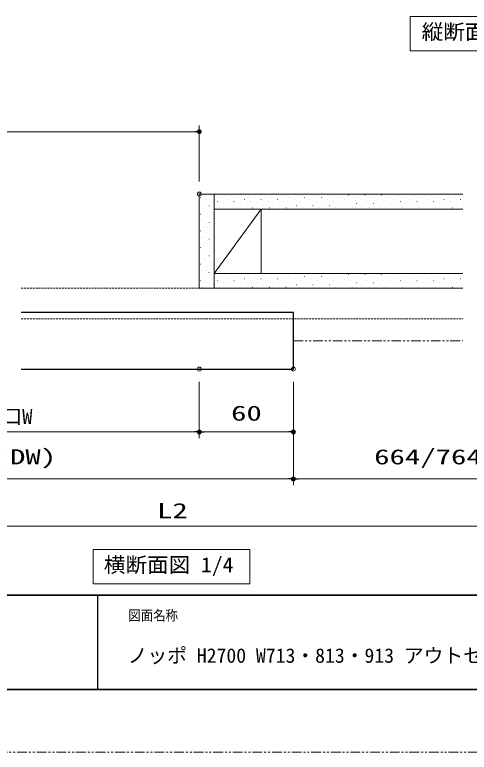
# Model space of a CAD drawing. Units: millimetres, scale not verified. Extents: x -1306 to 1306, y -607 to 607.
# Drawn here: x -945.8 to -656, y -594 to -124.1 of the extents above; entities that cross this region are included whole.
import ezdxf
from ezdxf.enums import TextEntityAlignment as Align

# ---------------------------------------------------------------- set-up
doc = ezdxf.new("R2010")
doc.units = ezdxf.units.MM
doc.header["$LTSCALE"] = 5
doc.header["$PDMODE"] = 32
doc.header["$PDSIZE"] = 2.5
doc.linetypes.add('USER1', pattern=[2.5, 1.25, -0.25, 0.25, -0.25, 0.25, -0.25])
doc.linetypes.add('USER2', pattern=[0.375, 0.25, -0.125])
for name, color, linetype, lineweight in [('0-1_線(黄)', 2, 'Continuous', 15), ('0-3_陰線', 4, 'USER1', 9), ('0-8_二点鎖線', 4, 'USER1', 9), ('0-B_点線(水)', 4, 'USER2', 9), ('0-D_線(白)', 7, 'Continuous', 30), ('1-1_寸法線', 3, 'Continuous', 13), ('1-2_ハッチング', 6, 'Continuous', 9), ('1-4_DEFPOINTS', 7, 'Continuous', 5), ('1-5_0', 3, 'Continuous', 25), ('1-7_図面枠', 7, 'Continuous', 35)]:
    doc.layers.add(name, color=color, linetype=linetype, lineweight=lineweight)
doc.styles.add('ＭＳ ゴシック', font='')
doc.styles.get('ＭＳ ゴシック').set_extended_font_data('MS Gothic')

# ---------------------------------------------------------------- blocks, each defined once
blk = doc.blocks.new('_DOT')
at = {"layer": '1-5_0'}
blk.add_line((-2.5, 0), (-5, 0), dxfattribs=at)
for points in [[(0, 0), (-2.5, 0), (-2.48, 0.313)], [(0, 0), (-2.48, -0.313), (-2.5, 0)], [(0, 0), (-2.48, 0.313), (-2.421, 0.622)], [(0, 0), (-2.421, -0.622), (-2.48, -0.313)], [(0, 0), (-2.421, 0.622), (-2.324, 0.92)], [(0, 0), (-2.324, -0.92), (-2.421, -0.622)], [(0, 0), (-2.324, 0.92), (-2.191, 1.204)], [(0, 0), (-2.191, -1.204), (-2.324, -0.92)], [(0, 0), (-2.191, 1.204), (-2.023, 1.469)], [(0, 0), (-2.023, -1.469), (-2.191, -1.204)], [(0, 0), (-2.023, 1.469), (-1.822, 1.711)], [(0, 0), (-1.822, -1.711), (-2.023, -1.469)], [(0, 0), (-1.822, 1.711), (-1.594, 1.926)], [(0, 0), (-1.594, -1.926), (-1.822, -1.711)], [(0, 0), (-1.594, 1.926), (-1.34, 2.111)], [(0, 0), (-1.34, -2.111), (-1.594, -1.926)], [(0, 0), (-1.34, 2.111), (-1.064, 2.262)], [(0, 0), (-1.064, -2.262), (-1.34, -2.111)], [(0, 0), (-1.064, 2.262), (-0.773, 2.378)], [(0, 0), (-0.773, -2.378), (-1.064, -2.262)], [(0, 0), (-0.773, 2.378), (-0.468, 2.456)], [(0, 0), (-0.468, -2.456), (-0.773, -2.378)], [(0, 0), (-0.468, 2.456), (-0.157, 2.495)], [(0, 0), (-0.157, -2.495), (-0.468, -2.456)], [(0, 0), (-0.157, 2.495), (0.157, 2.495)], [(0, 0), (0.157, -2.495), (-0.157, -2.495)], [(0, 0), (0.157, 2.495), (0.468, 2.456)], [(0, 0), (0.468, 2.456), (0.773, 2.378)], [(0, 0), (0.773, 2.378), (1.064, 2.262)], [(0, 0), (1.064, 2.262), (1.34, 2.111)], [(0, 0), (1.34, 2.111), (1.594, 1.926)], [(0, 0), (1.594, 1.926), (1.822, 1.711)], [(0, 0), (1.822, 1.711), (2.023, 1.469)], [(0, 0), (2.023, 1.469), (2.191, 1.204)], [(0, 0), (2.191, 1.204), (2.324, 0.92)], [(0, 0), (2.324, 0.92), (2.421, 0.622)], [(0, 0), (2.421, 0.622), (2.48, 0.313)], [(0, 0), (2.48, 0.313), (2.5, 0)], [(0, 0), (0.468, -2.456), (0.157, -2.495)], [(0, 0), (0.773, -2.378), (0.468, -2.456)], [(0, 0), (1.064, -2.262), (0.773, -2.378)], [(0, 0), (1.34, -2.111), (1.064, -2.262)], [(0, 0), (1.594, -1.926), (1.34, -2.111)], [(0, 0), (1.822, -1.711), (1.594, -1.926)], [(0, 0), (2.023, -1.469), (1.822, -1.711)], [(0, 0), (2.191, -1.204), (2.023, -1.469)], [(0, 0), (2.324, -0.92), (2.191, -1.204)], [(0, 0), (2.421, -0.622), (2.324, -0.92)], [(0, 0), (2.48, -0.313), (2.421, -0.622)], [(0, 0), (2.5, 0), (2.48, -0.313)]]:
    blk.add_solid(points, dxfattribs=at)

msp = doc.modelspace()

# ---------------------------------------------------------------- linework, layer by layer
at = {"layer": '0-1_線(黄)'}
for p, q in [((-828.083, -298.393), (-828.083, -238.393)), ((-828.083, -238.393), (-660.014, -238.393)), ((-818.583, -298.393), (-818.583, -238.393)), ((-818.583, -288.893), (-788.583, -247.893)), ((-818.583, -247.893), (-660.014, -247.893)), ((-788.583, -288.893), (-788.583, -247.893)), ((-660.014, -288.893), (-818.583, -288.893)), ((-660.014, -298.393), (-828.083, -298.393))]:
    msp.add_line(p, q, dxfattribs=at)
for points in [[(-693.752, -125.291), (-592.076, -125.291), (-592.076, -147.126), (-693.752, -147.126)], [(-895.659, -464.893), (-795.811, -464.893), (-795.811, -486.728), (-895.659, -486.728)]]:
    msp.add_lwpolyline(points, close=True, dxfattribs=at)
at = {"layer": '0-3_陰線'}
msp.add_line((387.036, -594), (-1292.964, -594), dxfattribs=at)
at = {"layer": '0-8_二点鎖線'}
msp.add_line((-768.083, -331.893), (-660.014, -331.893), dxfattribs=at)
at = {"layer": '0-B_点線(水)'}
for p, q in [((-941.753, -298.393), (-828.083, -298.393)), ((-941.753, -317.893), (-660.014, -317.893))]:
    msp.add_line(p, q, dxfattribs=at)
at = {"layer": '0-D_線(白)'}
msp.add_lwpolyline([(-941.753, -349.893), (-768.083, -349.893), (-768.083, -313.893), (-941.753, -313.893)], dxfattribs=at)
at = {"layer": '1-1_寸法線'}
for p, q in [((-828.083, -230.393), (-828.083, -194.624)), ((-1097.424, -198.624), (-831.083, -198.624)), ((-828.083, -357.893), (-828.083, -393.893)), ((-828.083, -357.893), (-828.083, -393.893)), ((-768.083, -357.893), (-768.083, -393.893)), ((-768.083, -357.893), (-768.083, -423.893)), ((-768.083, -357.893), (-768.083, -423.893)), ((-1097.424, -389.893), (-831.083, -389.893)), ((-825.083, -389.893), (-771.083, -389.893)), ((-1120.424, -419.893), (-771.083, -419.893)), ((-765.083, -419.893), (-560.597, -419.893)), ((-1131.424, -449.893), (-560.597, -449.893))]:
    msp.add_line(p, q, dxfattribs=at)
at = {"layer": '1-2_ハッチング'}
for p, q in [((-820.612, -239.268), (-820.562, -239.268)), ((-817.961, -239.15), (-817.911, -239.15)), ((-807.354, -239.15), (-807.304, -239.15)), ((-796.747, -239.15), (-796.697, -239.15)), ((-786.141, -239.15), (-786.091, -239.15)), ((-775.534, -239.15), (-775.484, -239.15)), ((-764.928, -239.15), (-764.878, -239.15)), ((-754.321, -239.15), (-754.271, -239.15)), ((-743.714, -239.15), (-743.664, -239.15)), ((-733.108, -239.15), (-733.058, -239.15)), ((-722.501, -239.15), (-722.451, -239.15)), ((-711.895, -239.15), (-711.845, -239.15)), ((-701.288, -239.15), (-701.238, -239.15)), ((-690.681, -239.15), (-690.631, -239.15)), ((-680.075, -239.15), (-680.025, -239.15)), ((-669.468, -239.15), (-669.418, -239.15)), ((-827.241, -240.594), (-827.191, -240.594)), ((-823.264, -241.92), (-823.214, -241.92)), ((-819.286, -243.246), (-819.236, -243.246)), ((-816.635, -243.127), (-816.585, -243.127)), ((-813.983, -240.476), (-813.933, -240.476)), ((-810.006, -241.801), (-809.956, -241.801)), ((-806.028, -243.127), (-805.978, -243.127)), ((-803.377, -240.476), (-803.327, -240.476)), ((-799.399, -241.801), (-799.349, -241.801)), ((-795.422, -243.127), (-795.372, -243.127)), ((-792.77, -240.476), (-792.72, -240.476)), ((-788.792, -241.801), (-788.742, -241.801)), ((-784.815, -243.127), (-784.765, -243.127)), ((-782.163, -240.476), (-782.113, -240.476)), ((-778.186, -241.801), (-778.136, -241.801)), ((-774.208, -243.127), (-774.158, -243.127)), ((-771.557, -240.476), (-771.507, -240.476)), ((-767.579, -241.801), (-767.529, -241.801)), ((-763.602, -243.127), (-763.552, -243.127)), ((-760.95, -240.476), (-760.9, -240.476)), ((-756.973, -241.801), (-756.923, -241.801)), ((-752.995, -243.127), (-752.945, -243.127)), ((-750.344, -240.476), (-750.294, -240.476)), ((-746.366, -241.801), (-746.316, -241.801)), ((-742.389, -243.127), (-742.339, -243.127)), ((-739.737, -240.476), (-739.687, -240.476)), ((-735.759, -241.801), (-735.709, -241.801)), ((-731.782, -243.127), (-731.732, -243.127)), ((-729.13, -240.476), (-729.08, -240.476)), ((-725.153, -241.801), (-725.103, -241.801)), ((-721.175, -243.127), (-721.125, -243.127)), ((-718.524, -240.476), (-718.474, -240.476)), ((-714.546, -241.801), (-714.496, -241.801)), ((-710.569, -243.127), (-710.519, -243.127)), ((-707.917, -240.476), (-707.867, -240.476)), ((-703.94, -241.801), (-703.89, -241.801)), ((-699.962, -243.127), (-699.912, -243.127)), ((-697.31, -240.476), (-697.26, -240.476)), ((-693.333, -241.801), (-693.283, -241.801)), ((-689.356, -243.127), (-689.306, -243.127)), ((-686.704, -240.476), (-686.654, -240.476)), ((-682.726, -241.801), (-682.676, -241.801)), ((-678.749, -243.127), (-678.699, -243.127)), ((-676.097, -240.476), (-676.047, -240.476)), ((-672.12, -241.801), (-672.07, -241.801)), ((-668.142, -243.127), (-668.092, -243.127)), ((-665.491, -240.476), (-665.441, -240.476)), ((-661.513, -241.801), (-661.463, -241.801)), ((-825.916, -244.572), (-825.866, -244.572)), ((-824.59, -248.549), (-824.54, -248.549)), ((-821.938, -245.898), (-821.888, -245.898)), ((-815.309, -247.105), (-815.259, -247.105)), ((-812.657, -244.453), (-812.607, -244.453)), ((-808.68, -245.779), (-808.63, -245.779)), ((-804.702, -247.105), (-804.652, -247.105)), ((-802.051, -244.453), (-802.001, -244.453)), ((-798.073, -245.779), (-798.023, -245.779)), ((-794.096, -247.105), (-794.046, -247.105)), ((-791.444, -244.453), (-791.394, -244.453)), ((-787.467, -245.779), (-787.417, -245.779)), ((-783.489, -247.105), (-783.439, -247.105)), ((-780.837, -244.453), (-780.787, -244.453)), ((-776.86, -245.779), (-776.81, -245.779)), ((-772.883, -247.105), (-772.833, -247.105)), ((-770.231, -244.453), (-770.181, -244.453)), ((-766.253, -245.779), (-766.203, -245.779)), ((-762.276, -247.105), (-762.226, -247.105)), ((-759.624, -244.453), (-759.574, -244.453)), ((-755.647, -245.779), (-755.597, -245.779)), ((-751.669, -247.105), (-751.619, -247.105)), ((-749.018, -244.453), (-748.968, -244.453)), ((-745.04, -245.779), (-744.99, -245.779)), ((-741.063, -247.105), (-741.013, -247.105)), ((-738.411, -244.453), (-738.361, -244.453)), ((-734.434, -245.779), (-734.384, -245.779)), ((-730.456, -247.105), (-730.406, -247.105)), ((-727.804, -244.453), (-727.754, -244.453)), ((-723.827, -245.779), (-723.777, -245.779)), ((-719.85, -247.105), (-719.8, -247.105)), ((-717.198, -244.453), (-717.148, -244.453)), ((-713.22, -245.779), (-713.17, -245.779)), ((-709.243, -247.105), (-709.193, -247.105)), ((-706.591, -244.453), (-706.541, -244.453)), ((-702.614, -245.779), (-702.564, -245.779)), ((-698.636, -247.105), (-698.586, -247.105)), ((-695.985, -244.453), (-695.935, -244.453)), ((-692.007, -245.779), (-691.957, -245.779)), ((-688.03, -247.105), (-687.98, -247.105)), ((-685.378, -244.453), (-685.328, -244.453)), ((-681.401, -245.779), (-681.351, -245.779)), ((-677.423, -247.105), (-677.373, -247.105)), ((-674.771, -244.453), (-674.721, -244.453)), ((-670.794, -245.779), (-670.744, -245.779)), ((-666.817, -247.105), (-666.767, -247.105)), ((-664.165, -244.453), (-664.115, -244.453)), ((-660.187, -245.779), (-660.137, -245.779)), ((-827.241, -251.201), (-827.191, -251.201)), ((-823.264, -252.527), (-823.214, -252.527)), ((-820.612, -249.875), (-820.562, -249.875)), ((-825.916, -255.178), (-825.866, -255.178)), ((-821.938, -256.504), (-821.888, -256.504)), ((-819.286, -253.853), (-819.236, -253.853)), ((-827.241, -261.807), (-827.191, -261.807)), ((-824.59, -259.156), (-824.54, -259.156)), ((-820.612, -260.482), (-820.562, -260.482)), ((-825.916, -265.785), (-825.866, -265.785)), ((-823.264, -263.133), (-823.214, -263.133)), ((-821.938, -267.111), (-821.888, -267.111)), ((-819.286, -264.459), (-819.236, -264.459)), ((-827.241, -272.414), (-827.191, -272.414)), ((-824.59, -269.762), (-824.54, -269.762)), ((-820.612, -271.088), (-820.562, -271.088)), ((-825.916, -276.392), (-825.866, -276.392)), ((-823.264, -273.74), (-823.214, -273.74)), ((-819.286, -275.066), (-819.236, -275.066)), ((-824.59, -280.369), (-824.54, -280.369)), ((-821.938, -277.717), (-821.888, -277.717)), ((-820.612, -281.695), (-820.562, -281.695)), ((-827.241, -283.021), (-827.191, -283.021)), ((-823.264, -284.347), (-823.214, -284.347)), ((-819.286, -285.672), (-819.236, -285.672)), ((-825.916, -286.998), (-825.866, -286.998)), ((-824.59, -290.976), (-824.54, -290.976)), ((-821.938, -288.324), (-821.888, -288.324)), ((-817.961, -289.65), (-817.911, -289.65)), ((-813.983, -290.976), (-813.933, -290.976)), ((-807.354, -289.65), (-807.304, -289.65)), ((-803.377, -290.976), (-803.327, -290.976)), ((-796.747, -289.65), (-796.697, -289.65)), ((-792.77, -290.976), (-792.72, -290.976)), ((-786.141, -289.65), (-786.091, -289.65)), ((-782.163, -290.976), (-782.113, -290.976)), ((-775.534, -289.65), (-775.484, -289.65)), ((-771.557, -290.976), (-771.507, -290.976)), ((-764.928, -289.65), (-764.878, -289.65)), ((-760.95, -290.976), (-760.9, -290.976)), ((-754.321, -289.65), (-754.271, -289.65)), ((-750.344, -290.976), (-750.294, -290.976)), ((-743.714, -289.65), (-743.664, -289.65)), ((-739.737, -290.976), (-739.687, -290.976)), ((-733.108, -289.65), (-733.058, -289.65)), ((-729.13, -290.976), (-729.08, -290.976)), ((-722.501, -289.65), (-722.451, -289.65)), ((-718.524, -290.976), (-718.474, -290.976)), ((-711.895, -289.65), (-711.845, -289.65)), ((-707.917, -290.976), (-707.867, -290.976)), ((-701.288, -289.65), (-701.238, -289.65)), ((-697.31, -290.976), (-697.26, -290.976)), ((-690.681, -289.65), (-690.631, -289.65)), ((-686.704, -290.976), (-686.654, -290.976)), ((-680.075, -289.65), (-680.025, -289.65)), ((-676.097, -290.976), (-676.047, -290.976)), ((-669.468, -289.65), (-669.418, -289.65)), ((-665.491, -290.976), (-665.441, -290.976)), ((-827.241, -293.627), (-827.191, -293.627)), ((-823.264, -294.953), (-823.214, -294.953)), ((-820.612, -292.301), (-820.562, -292.301)), ((-816.635, -293.627), (-816.585, -293.627)), ((-812.657, -294.953), (-812.607, -294.953)), ((-810.006, -292.301), (-809.956, -292.301)), ((-806.028, -293.627), (-805.978, -293.627)), ((-802.051, -294.953), (-802.001, -294.953)), ((-799.399, -292.301), (-799.349, -292.301)), ((-795.422, -293.627), (-795.372, -293.627)), ((-791.444, -294.953), (-791.394, -294.953)), ((-788.792, -292.301), (-788.742, -292.301)), ((-784.815, -293.627), (-784.765, -293.627)), ((-780.837, -294.953), (-780.787, -294.953)), ((-778.186, -292.301), (-778.136, -292.301)), ((-774.208, -293.627), (-774.158, -293.627)), ((-770.231, -294.953), (-770.181, -294.953)), ((-767.579, -292.301), (-767.529, -292.301)), ((-763.602, -293.627), (-763.552, -293.627)), ((-759.624, -294.953), (-759.574, -294.953)), ((-756.973, -292.301), (-756.923, -292.301)), ((-752.995, -293.627), (-752.945, -293.627)), ((-749.018, -294.953), (-748.968, -294.953)), ((-746.366, -292.301), (-746.316, -292.301)), ((-742.389, -293.627), (-742.339, -293.627)), ((-738.411, -294.953), (-738.361, -294.953)), ((-735.759, -292.301), (-735.709, -292.301)), ((-731.782, -293.627), (-731.732, -293.627)), ((-727.804, -294.953), (-727.754, -294.953)), ((-725.153, -292.301), (-725.103, -292.301)), ((-721.175, -293.627), (-721.125, -293.627)), ((-717.198, -294.953), (-717.148, -294.953)), ((-714.546, -292.301), (-714.496, -292.301)), ((-710.569, -293.627), (-710.519, -293.627)), ((-706.591, -294.953), (-706.541, -294.953)), ((-703.94, -292.301), (-703.89, -292.301)), ((-699.962, -293.627), (-699.912, -293.627)), ((-695.985, -294.953), (-695.935, -294.953)), ((-693.333, -292.301), (-693.283, -292.301)), ((-689.356, -293.627), (-689.306, -293.627)), ((-685.378, -294.953), (-685.328, -294.953)), ((-682.726, -292.301), (-682.676, -292.301)), ((-678.749, -293.627), (-678.699, -293.627)), ((-674.771, -294.953), (-674.721, -294.953)), ((-672.12, -292.301), (-672.07, -292.301)), ((-668.142, -293.627), (-668.092, -293.627)), ((-664.165, -294.953), (-664.115, -294.953)), ((-661.513, -292.301), (-661.463, -292.301)), ((-825.916, -297.605), (-825.866, -297.605)), ((-819.286, -296.279), (-819.236, -296.279)), ((-815.309, -297.605), (-815.259, -297.605)), ((-808.68, -296.279), (-808.63, -296.279)), ((-804.702, -297.605), (-804.652, -297.605)), ((-798.073, -296.279), (-798.023, -296.279)), ((-794.096, -297.605), (-794.046, -297.605)), ((-787.467, -296.279), (-787.417, -296.279)), ((-783.489, -297.605), (-783.439, -297.605)), ((-776.86, -296.279), (-776.81, -296.279)), ((-772.883, -297.605), (-772.833, -297.605)), ((-766.253, -296.279), (-766.203, -296.279)), ((-762.276, -297.605), (-762.226, -297.605)), ((-755.647, -296.279), (-755.597, -296.279)), ((-751.669, -297.605), (-751.619, -297.605)), ((-745.04, -296.279), (-744.99, -296.279)), ((-741.063, -297.605), (-741.013, -297.605)), ((-734.434, -296.279), (-734.384, -296.279)), ((-730.456, -297.605), (-730.406, -297.605)), ((-723.827, -296.279), (-723.777, -296.279)), ((-719.85, -297.605), (-719.8, -297.605)), ((-713.22, -296.279), (-713.17, -296.279)), ((-709.243, -297.605), (-709.193, -297.605)), ((-702.614, -296.279), (-702.564, -296.279)), ((-698.636, -297.605), (-698.586, -297.605)), ((-692.007, -296.279), (-691.957, -296.279)), ((-688.03, -297.605), (-687.98, -297.605)), ((-681.401, -296.279), (-681.351, -296.279)), ((-677.423, -297.605), (-677.373, -297.605)), ((-670.794, -296.279), (-670.744, -296.279)), ((-666.817, -297.605), (-666.767, -297.605)), ((-660.187, -296.279), (-660.137, -296.279))]:
    msp.add_line(p, q, dxfattribs=at)
at = {"layer": '1-4_DEFPOINTS'}
for p in [(-828.083, -198.624), (-828.083, -238.393), (-828.083, -349.893), (-828.083, -349.893), (-768.083, -349.893), (-828.083, -389.893), (-768.083, -389.893), (-768.083, -419.893)]:
    msp.add_point(p, dxfattribs=at)
at = {"layer": '1-5_0', "color": 7}
msp.add_line((-892.964, -494), (-892.964, -554), dxfattribs=at)
msp.add_line((-892.964, -494), (-892.964, -554), dxfattribs=at)
at = {"layer": '1-7_図面枠'}
msp.add_line((-1252.964, -494), (347.036, -494), dxfattribs=at)
msp.add_lwpolyline([(-1252.964, -554), (347.036, -554), (347.036, 554), (-1252.964, 554)], close=True, dxfattribs=at)

# ---------------------------------------------------------------- block references
at = {"layer": '1-1_寸法線', "xscale": 0.6, "yscale": 0.6}
for p in [(-828.083, -198.624), (-828.083, -389.893), (-768.083, -389.893), (-768.083, -419.893)]:
    msp.add_blockref('_DOT', p, dxfattribs=at)
at = {"layer": '1-1_寸法線', "xscale": 0.6, "yscale": 0.6, "rotation": 180}
for p in [(-828.083, -389.893), (-768.083, -419.893)]:
    msp.add_blockref('_DOT', p, dxfattribs=at)

# ---------------------------------------------------------------- texts
at = {"layer": '0-1_線(黄)', "style": 'ＭＳ ゴシック', "width": 1.05}
for s, p in [('縦断面図 1/4', (-686.371, -142.67)), ('横断面図 1/4', (-888.975, -482.271))]:
    msp.add_text(s, height=9.621, dxfattribs=at).set_placement(p, align=Align.BOTTOM_LEFT)
at = {"layer": '1-1_寸法線', "style": 'ＭＳ ゴシック'}
msp.add_text('有効開口W', height=9.621, dxfattribs=at).set_placement((-993.491, -387.743), align=Align.BOTTOM_LEFT)
at = {"layer": '1-1_寸法線', "style": 'ＭＳ ゴシック', "width": 1.5}
for s, p in [('60', (-807.845, -385.651)), ('W(DW)', (-968.372, -413.458)), ('664/764/864', (-716.65, -413.458)), ('L2', (-855.058, -447.743))]:
    msp.add_text(s, height=9.604, dxfattribs=at).set_placement(p, align=Align.BOTTOM_LEFT)
at = {"layer": '1-7_図面枠', "style": 'ＭＳ ゴシック', "width": 0.9}
msp.add_text('図面名称', height=6.452, dxfattribs=at).set_placement((-873.367, -511.963), align=Align.BOTTOM_LEFT)
at = {"layer": '1-7_図面枠', "style": 'ＭＳ ゴシック'}
msp.add_text('ノッポ H2700 W713・813・913 アウトセット引き戸(上吊タイプ) 枠なし フラット 図面', height=9.236, dxfattribs=at).set_placement((-873.76, -539.776), align=Align.BOTTOM_LEFT)

doc.saveas('drawing.dxf')
